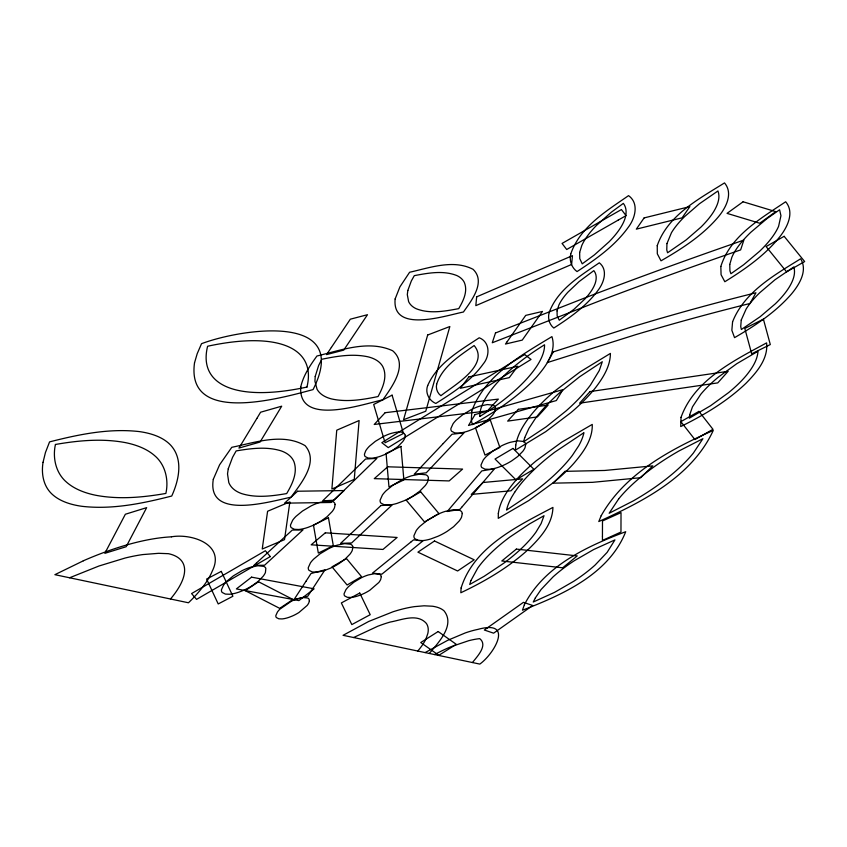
<?xml version="1.0" encoding="UTF-8"?>
<svg xmlns="http://www.w3.org/2000/svg" width="847" height="847" viewBox="0 0 847 847"><rect width="100%" height="100%" fill="white"/><g stroke="black" fill="none" stroke-linecap="round" stroke-linejoin="round"><path stroke-width="1.27" d="M223.597 584.991L221.459 589.713A23.43 8.512 -28.4 0 0 222.179 592.455L225.397 594.096L229.664 594.255A25.749 9.349 -28.4 0 0 239.161 592.053L243.46 590.359A24.171 8.777 -28.4 0 0 252.258 585.658L258.039 581.476L263.089 576.331A27.824 10.111 -28.4 0 0 265.418 572.551L265.842 568.369A23.388 8.491 -28.4 0 0 263.661 566.347L257.89 565.754L250.437 567.278A23.367 8.491 -28.4 0 0 242.009 570.698L233.38 575.844L226.943 581.127A26.681 9.688 -28.4 0 0 223.597 584.991M618.649 498.947L609.162 513.25L633.048 501.022A109.369 39.724 -28.4 0 0 693.418 453.007L702.894 438.704L679.008 450.943A109.369 39.724 -28.4 0 0 618.638 498.947M472.457 662.534C476.988 656.7 488.243 645.34 479.72 638.627A58.771 21.344 -28.4 0 0 468.687 640.703L451.282 646.61A67.178 24.404 -28.4 0 0 434.585 654.572M429.334 653.461C438.27 642.661 455.464 625.287 444.114 610.92A84.404 30.661 -28.4 0 0 432.372 606.219L424.072 605.796L414.638 606.611A83.165 30.206 -28.4 0 0 392.997 611.778L368.731 621.444L343.077 635.314L479.815 664.09C494.584 653.545 514.203 619.252 477.909 629.385A55.214 20.053 -28.4 0 0 465.31 632.91L447.735 640.3L425.12 652.582M353.601 637.526L377.698 626.282A70.523 25.611 -28.4 0 1 390.245 622.047C401.605 620.025 417.063 613.059 426.274 623.318A77.755 28.247 -28.4 0 1 427.82 633.524L425.999 638.786A74.292 26.988 -28.4 0 1 417.762 651.025M83.313 560.82L54.886 574.679L188.458 602.778A116.981 42.488 -28.4 0 0 212.237 571.185C225.662 544.505 192.015 533.271 171.454 536.797M69.602 577.77L98.983 565.997L125.112 558.035A128.469 46.67 -28.4 0 1 142.698 554.584L158.664 553.313L168.437 553.684A104.912 38.115 -28.4 0 1 170.459 599.041M83.313 560.788A154.853 56.251 -28.4 0 1 171.412 536.839M479.762 416.491A109.962 39.947 -28.4 0 1 544.536 344.793A109.962 39.947 -28.4 0 1 479.815 416.459M428.455 477.962L427.767 481.498A29.963 10.884 -28.4 0 1 425.258 485.585L419.763 491.175L413.474 495.717A26.183 9.508 -28.4 0 1 403.955 500.81L397.052 503.383A27.94 10.153 -28.4 0 1 389.006 505.034L384.39 504.854L380.917 503.086A25.442 9.243 -28.4 0 1 380.123 500.132L382.41 495.029A28.83 10.471 -28.4 0 1 386.031 490.826L393.029 485.087L402.389 479.508A25.442 9.243 -28.4 0 1 411.526 475.813L419.604 474.161L425.84 474.796A25.421 9.232 -28.4 0 1 428.201 476.977L428.455 477.962M462.282 513.504L461.594 517.041A29.963 10.884 -28.4 0 1 459.085 521.127L453.579 526.718L447.301 531.26A26.183 9.508 -28.4 0 1 437.783 536.352L430.879 538.925A27.94 10.153 -28.4 0 1 422.833 540.577L418.217 540.407L414.744 538.639A25.442 9.243 -28.4 0 1 413.95 535.675L416.237 530.571A28.83 10.471 -28.4 0 1 419.858 526.368L426.856 520.63L436.216 515.061A25.442 9.243 -28.4 0 1 445.353 511.355L453.431 509.703L459.667 510.349A25.421 9.232 -28.4 0 1 462.028 512.52L462.282 513.504M602.439 536.511L602.439 540.418L620.967 532.043L621.02 512.604L602.492 520.969L602.439 536.511M335.126 504.505L334.48 507.787A27.824 10.111 -28.4 0 1 332.151 511.556L327.101 516.702L321.32 520.884A24.171 8.777 -28.4 0 1 312.522 525.585L308.223 527.289A25.749 9.349 -28.4 0 1 298.726 529.491L294.46 529.322L291.241 527.681A23.43 8.512 -28.4 0 1 290.521 524.949L292.66 520.227A26.681 9.688 -28.4 0 1 296.005 516.352L302.443 511.069L311.071 505.934A23.367 8.491 -28.4 0 1 319.499 502.504L326.953 500.99L332.723 501.583A23.388 8.491 -28.4 0 1 334.904 503.594L335.126 504.505M352.903 547.151L352.257 550.423A27.824 10.111 -28.4 0 1 349.938 554.203L344.877 559.348L339.096 563.53A24.171 8.777 -28.4 0 1 330.298 568.231L326.01 569.925A25.749 9.349 -28.4 0 1 316.503 572.127L312.247 571.969L309.028 570.327A23.43 8.512 -28.4 0 1 308.297 567.585L310.436 562.863A26.681 9.688 -28.4 0 1 313.782 558.999L320.219 553.716L328.848 548.57A23.367 8.491 -28.4 0 1 337.275 545.15L344.729 543.626L350.51 544.229A23.388 8.491 -28.4 0 1 352.68 546.241L352.903 547.151M381.277 576.638L380.737 579.369A23.187 8.428 -28.4 0 1 378.8 582.514L369.768 590.285A20.148 7.316 -28.4 0 1 362.442 594.202L358.863 595.621A21.461 7.792 -28.4 0 1 350.944 597.453L347.386 597.326L344.708 595.949A19.523 7.094 -28.4 0 1 344.104 593.673L345.883 589.734A22.234 8.078 -28.4 0 1 348.668 586.505L354.035 582.111L361.235 577.823A19.47 7.072 -28.4 0 1 368.254 574.975L374.469 573.705L379.276 574.202A19.492 7.083 -28.4 0 1 381.086 575.875L381.277 576.638M495.506 408.085L494.86 411.356A27.824 10.111 -28.4 0 1 492.541 415.136L487.48 420.281L481.699 424.463A24.171 8.777 -28.4 0 1 472.901 429.164L468.613 430.858A25.749 9.349 -28.4 0 1 459.116 433.061L454.85 432.902L451.631 431.261A23.43 8.512 -28.4 0 1 450.9 428.518L453.039 423.796A26.681 9.688 -28.4 0 1 456.385 419.921L462.822 414.649L471.451 409.503A23.367 8.491 -28.4 0 1 479.878 406.084L487.343 404.559L493.113 405.152A23.388 8.491 -28.4 0 1 495.283 407.174L495.506 408.085M525.691 444.357L525.045 447.629A27.824 10.111 -28.4 0 1 522.715 451.409L517.665 456.554L511.884 460.736A24.171 8.777 -28.4 0 1 503.086 465.437L498.788 467.131A25.749 9.349 -28.4 0 1 489.291 469.333L485.024 469.174L481.805 467.533A23.43 8.512 -28.4 0 1 481.085 464.791L483.224 460.069A26.681 9.688 -28.4 0 1 486.57 456.205L493.007 450.922L501.636 445.776A23.367 8.491 -28.4 0 1 510.063 442.356L517.517 440.832L523.287 441.425A23.388 8.491 -28.4 0 1 525.468 443.447L525.691 444.357M405.332 435.294L404.728 438.312A25.696 9.338 -28.4 0 1 402.59 441.774L397.984 446.475L392.69 450.297A22.16 8.046 -28.4 0 1 384.633 454.606L380.695 456.162A23.6 8.576 -28.4 0 1 371.992 458.185L368.074 458.036L365.152 456.533A21.567 7.835 -28.4 0 1 364.506 454.013L365.724 450.816A24.563 8.925 -28.4 0 1 369.525 446.125L375.39 441.298L383.289 436.586A21.302 7.739 -28.4 0 1 391.007 433.442C395.295 432.436 403.236 429.778 405.332 435.294M498.343 513.367L498.258 518.343L528.782 500.556L554.182 482.028A114.239 41.492 -28.4 0 0 573.705 463.5C583.096 452.563 592.773 439.54 592.254 424.411L561.72 442.187L536.331 460.715A114.239 41.492 -28.4 0 0 516.797 479.254C508.316 489.037 500.132 500.185 498.343 513.367M461.117 587.966L460.821 592.762C484.929 581.307 508.316 567.659 528.136 549.618C539.804 538.29 552.509 524.632 552.932 507.406C517.591 526.103 473.844 546.887 461.117 587.966M515.759 445.056L515.431 450.138L545.68 431.695L571.016 412.542A127.696 46.384 -28.4 0 0 595.875 387.227C603.286 377.423 610.348 366.116 610.412 353.411L580.163 371.854L554.827 391.007A127.696 46.384 -28.4 0 0 529.978 416.322C523.478 424.855 517.57 434.32 515.759 445.056M729.765 264.444L729.934 270.871L730.908 273.729L743.655 264.751L759.6 251.284A93.001 33.785 -28.4 0 0 778.605 226.276L780.945 215.731L779.589 209.76L766.831 218.748L750.897 232.205A93.001 33.785 -28.4 0 0 731.882 257.223L729.765 264.444M315.222 376.428L314.925 381.203L317.053 389.228A117.627 42.731 -28.4 0 0 331.759 398.979C347.09 402.336 362.918 399.668 378.048 396.544C382.865 387.651 387.714 376.428 382.78 366.582A117.627 42.731 -28.4 0 0 368.064 356.831C352.744 353.474 336.905 356.142 321.786 359.266L318.641 365.459L315.222 376.428M557.051 310.86L557.157 315.92L559.264 320.208L573.98 309.293L585.203 298.684A68.205 24.775 -28.4 0 0 594.255 285.704C596.468 281.024 597.379 274.936 593.853 270.627L579.147 281.553L567.924 292.162A68.205 24.775 -28.4 0 0 558.861 305.132L557.051 310.86M579.655 252.438L579.761 258.621L582.228 263.841L594.319 254.958L609.046 241.84A87.22 31.688 -28.4 0 0 623.773 221.766C626.378 216.038 627.511 208.68 623.35 203.375L611.269 212.258L596.532 225.376A87.22 31.688 -28.4 0 0 581.815 245.45L579.655 252.438M720.839 266.477L721.072 274.714L724.82 281.733C745.074 269.177 765.137 255.265 780.076 236.419C787.392 227.091 794.73 212.364 785.667 201.766C760.691 218.515 730.262 236.006 720.839 266.477M43.038 462.346C41.355 472.721 42.943 484.061 50.111 492.16A212.915 77.342 -28.4 0 0 82.085 506.326C112.302 509.788 142.582 503.467 171.74 496.024C178.759 480.535 183.545 459.932 171.189 445.755A212.915 77.342 -28.4 0 0 139.215 431.578C108.998 428.127 78.718 434.447 49.56 441.89L45.431 452.563L43.038 462.346M354.575 475.411L354.258 479.37L331.886 489.026L336.746 430.191L359.107 420.536L354.575 475.411M300.749 386.899C297.996 426.973 363.151 403.966 382.886 399.805C391.917 386.91 408.836 364.506 392.659 350.764C368.572 339.711 341.087 350.235 316.937 356.005C310.108 365.417 303.364 375.38 300.749 386.899M476.66 296.842L475.823 305.651L571.619 264.455L572.456 255.656L476.66 296.842M657.24 245.641L657.314 253.804L661.009 260.823C681.793 248.849 702.481 235.551 718.15 217.107C725.752 208.129 733.544 193.55 724.513 182.91C698.955 198.939 667.637 215.329 657.24 245.641M436.66 384.146C435.665 388.445 437.296 393.114 440.916 395.708C453.23 385.777 490.381 365.057 474.129 345.534C459.688 355.782 442.42 366.412 436.66 384.146M395.136 298.949C391.769 333.771 445.988 315.465 463.425 312.014C471.345 300.738 486.231 281.945 473.081 269.314C453.283 259.108 429.863 267.758 409.609 272.258L399.9 286.889L395.136 298.949M666.949 243.597L666.769 249.929L667.563 252.777L686.091 239.966L700.882 227.165A84.912 30.841 -28.4 0 0 714.085 210.977C717.547 205.069 720.501 197.775 717.96 190.956L699.431 203.767L684.641 216.567A84.912 30.841 -28.4 0 0 671.438 232.756L666.949 243.597M570.762 253.962C569.163 260.474 571.545 267.62 577.029 271.58C595.97 259.235 615.007 245.789 628.336 227.197C635.134 218.357 639.326 203.28 628.548 195.636C606.357 211.051 579.899 227.028 570.762 253.962M681.02 417.391L680.723 426.56C704.143 415.009 726.938 401.457 745.921 383.352C756.456 372.585 768.367 359.075 766.599 342.887C733.862 360.663 694.339 380.007 681.02 417.391M689.765 414.575L689.31 418.196L710.569 405.724L728.579 392.627A86.648 31.477 -28.4 0 0 746.588 375.105C752.104 368.201 757.377 360.324 758.012 351.251L736.752 363.723L718.743 376.82A86.648 31.477 -28.4 0 0 700.734 394.342L692.475 406.846L689.765 414.575M55.436 444.474C52.408 458.036 55.902 473.388 66.913 482.483A263.332 95.658 -28.4 0 0 95.838 495.283C119.004 499.666 142.825 497.443 165.874 493.441C168.892 479.878 165.409 464.527 154.398 455.432A263.332 95.658 -28.4 0 0 125.462 442.632C102.296 438.248 78.485 440.461 55.436 444.474M194.514 362.855C185.853 425.67 281.829 397.857 313.051 389.599C352.648 311.188 240.283 329.007 201.533 343.691L197.192 353.718L194.514 362.855M407.831 290.479L407.301 294.618L408.614 301.596A96.473 35.045 -28.4 0 0 416.269 308.753C429.831 314.099 444.887 311.23 458.735 308.636C463.182 301.013 467.999 291.569 464.421 282.676A96.473 35.045 -28.4 0 0 456.766 275.529C443.203 270.182 428.148 273.041 414.299 275.646L411.314 280.992L407.831 290.479M262.581 546.506L262.242 549.025L284.507 539.655L289.875 501.879L267.599 511.26L262.581 546.506M471.811 411.06L471.313 420.387L472.435 424.633C495.611 411.621 518.258 396.809 536.426 377.201C545.839 366.328 556.828 351.844 551.926 336.619C521.17 355.317 484.77 375.327 471.811 411.06M228.245 468.836L227.515 473.886L228.796 482.546A123.323 44.796 -28.4 0 0 241.998 493.716C256.525 498.131 272.003 496.067 286.688 493.579C292.151 484.262 297.858 472.922 294.057 461.954A123.323 44.796 -28.4 0 0 280.855 450.784C266.329 446.369 250.839 448.434 236.154 450.922L232.554 457.338L228.245 468.836M549.121 312.67C547.617 318.186 549.248 324.422 553.811 328.043C570.147 317.53 586.505 306.021 598.13 290.193C603.975 282.623 608.199 269.854 599.316 262.803C580.068 275.963 557.453 289.663 549.121 312.67M741.241 320.028L740.733 326.55L741.369 329.494L760.172 316.704L775.301 303.84A85.918 31.212 -28.4 0 0 789.033 287.461C792.718 281.426 795.968 274.079 793.84 266.921L775.037 279.722L759.907 292.586A85.918 31.212 -28.4 0 0 746.175 308.964L741.241 320.028M213.306 479.275C206.414 520.799 270.733 501.308 291.072 497.189C300.812 483.542 319.435 461.975 305.079 445.638C282.76 432.605 255.169 442.547 231.782 447.311L219.606 464.781L213.306 479.275M732.581 321.807L731.85 330.266L734.55 337.646C755.249 325.661 775.651 312.225 791.437 294.025C799.208 284.687 807.964 270.786 800.659 258.78C774.687 274.915 744.322 291.908 732.581 321.807M309.356 600.936L308.89 602.63A20.688 7.517 -28.4 0 1 307.154 605.457L298.991 612.476A18.126 6.585 -28.4 0 1 292.395 616.002L289.166 617.272A19.312 7.02 -28.4 0 1 282.04 618.935L278.843 618.808L276.408 617.579A17.491 6.353 -28.4 0 1 275.847 615.536L277.445 612A19.894 7.231 -28.4 0 1 279.965 609.099L291.315 601.264A17.649 6.405 -28.4 0 1 297.646 598.702L303.237 597.558L307.546 597.993A17.628 6.405 -28.4 0 1 309.187 599.496L309.356 600.936M427.714 385.501C424.919 392.616 428.942 400.578 435.824 403.458C453.219 392.51 471.123 380.885 483.256 363.914C489.979 356.005 490.244 341.997 479.222 337.784C459.91 350.563 437.401 363.363 427.714 385.501M524.759 437.528L523.552 441.816L546.23 426.782L565.923 411.049A134.271 48.777 -28.4 0 0 590.486 385.014L599.274 370.531L602.291 361.733L579.623 376.767L559.92 392.5A134.271 48.777 -28.4 0 0 535.357 418.534L528.952 428.338L524.759 437.528M427.671 335.01L403.564 419.72L425.755 411.219L449.852 326.519L427.671 335.01M470.9 580.576L469.725 584.462L484.188 576.288L503.7 563.255A98.008 35.606 -28.4 0 0 536.035 532.022L541.106 523.605L544.028 515.707L529.566 523.88L510.053 536.913A98.008 35.606 -28.4 0 0 477.719 568.136L470.9 580.576M495.484 332.977L492.266 342.77L599.93 300.759A2353.559 854.93 -28.4 0 1 740.638 249.907L743.857 240.093A2345.068 851.849 -28.4 0 0 587.596 296.852L495.484 332.977M524.314 604.853L522.461 610.221C562.419 594.816 608.908 574.213 625.721 531.694C586.907 546.347 544.113 566.114 524.314 604.853M601.179 515.728L598.797 521.54C642.905 501.562 692.115 476.607 713.259 430.414C670.475 449.408 624.927 473.494 601.179 515.728M535.346 597.908L533.25 602.016L554.52 592.371L573.758 581.264A77.024 27.983 -28.4 0 0 595.134 565.013L607.13 552.371L614.933 539.899L593.662 549.544L574.425 560.65A77.024 27.983 -28.4 0 0 553.049 576.902L541.064 589.544L535.346 597.908M106.214 550.698L104.859 553.324L126.15 546.728L146.647 507.649L125.356 514.245L106.214 550.698M553.335 351.876L547.321 362.58L635.949 334.597A1478.015 536.892 -28.4 0 1 749.934 303.491L755.958 292.766A1457.2 529.333 -28.4 0 0 629.321 327.673L553.335 351.876M256.874 418.418L238.96 448.074L260.061 442.039L281.691 406.189L260.59 412.224L256.874 418.418M475.072 414.564L468.529 425.459L556.352 400.546L562.884 389.652L475.072 414.564M514.669 492.255L511.8 496.945A120.528 43.779 -28.4 0 0 506.58 510.074L535.706 490.625A124.361 45.177 -28.4 0 0 572.424 455.315L578.702 445.797A120.528 43.779 -28.4 0 0 583.922 432.679L554.796 452.129A124.361 45.177 -28.4 0 0 518.089 487.438L514.669 492.255M306.032 581.211L293.877 599.824L307.81 596.172L324.962 569.862L311.029 573.514L306.032 581.211M331.357 347.461L326.582 354.597L343.744 350.118L367.471 314.713L350.319 319.192L331.357 347.461M644.112 217.912L636.33 229.145L682.1 217.827L689.882 206.594L644.112 217.912M506.834 342.135L505.479 344.051L522.239 340.102L542.472 311.442L525.712 315.391L506.834 342.135M468.867 376.904L460.355 388.275L509.28 377.624L517.792 366.243L468.867 376.904M462.261 506.654L459.942 509.386L447.227 511.493L481.827 470.9L494.542 468.783L462.261 506.654M589.988 391.61L579.592 403.193L717.758 382.886L728.145 371.304L589.988 391.61M518.364 409.313L507.671 421.118L537.39 416.904L548.094 405.088L518.364 409.313M385.131 412.701L374.226 424.463L487.427 410.88L498.343 399.106L385.131 412.701M443.246 443.521L414.257 474.182L426.253 472.817L464.008 432.881L452.002 434.246L443.246 443.521M482.949 482.504L471.303 494.415L510.985 490.794L522.62 478.883L482.949 482.504M565.034 471.345L552.964 483.171L592.54 482.335L640.734 477.697L652.804 465.871L604.663 470.466L565.034 471.345M360.684 463.796L322.654 500.842L333.94 500.228L376.873 458.386L365.586 459.01L360.684 463.796M381.002 505.49L340.589 543.372L351.569 542.991L391.981 505.108L381.002 505.49M256.461 563.011L253.899 565.383L264.571 565.235L302.951 529.915L292.289 530.063L256.461 563.011M297.572 491.228L284.571 503.16L331.113 502.472L344.115 490.551L297.572 491.228M387.704 466.803L374.279 478.64L449.154 480.927L462.578 469.09L387.704 466.803M325.312 532.827L311.167 544.812L382.96 549.449L397.105 537.464L325.312 532.827M516.374 549.089L501.805 560.979L562.662 567.808L577.231 555.907L516.374 549.089M411.219 541.752L372.489 573.123L381.838 574.192L422.886 540.937L413.548 539.867L411.219 541.752M251.57 577.156L236.366 588.919L298.917 600.587L314.121 588.824L251.57 577.156M743.084 201.777L727.033 213.37L759.717 223.237L775.757 211.655L743.084 201.777M486.972 628.146L484.325 630.02L493.61 633.175L532.71 605.489L523.425 602.344L486.972 628.146M434.5 540.989L417.92 552.159L457.624 570.984L474.204 559.814L434.5 540.989M258.536 581.762L245.249 590.645L279.69 608.358L292.977 599.485L258.536 581.762M438.164 631.534L420.747 642.534L438.841 655.313L456.268 644.313L438.164 631.534M524.621 354.512L381.828 442.674L388.233 447.608L531.027 359.456L524.621 354.512M512.986 448.423L495.04 459.01L515.95 479.868L533.896 469.28L512.986 448.423M270.32 556.564L196.546 599.401L191.591 593.567L265.365 550.741L270.32 556.564M420.694 491.853L406.253 500.185L424.569 521.985L439.021 513.663L420.694 491.853M346.444 558.522L332.003 566.855L347.09 584.991L361.542 576.659L346.444 558.522M618.151 220.135L566.707 249.505L562.059 243.438L621.412 209.548L626.06 215.614L618.151 220.135M784.153 236.313L766.09 246.572L786.588 271.834L804.65 261.564L784.153 236.313M698.934 411.388L680.872 421.658L694.911 439.572L712.973 429.313L698.934 411.388M359.742 593.038L341.352 602.937L351.823 624.588L370.203 614.689L359.742 593.038M221.289 571.386L206.615 579.073L218.208 603.953L232.883 596.267L221.289 571.386M490.318 420.017L475.442 427.661L485.003 455.104L499.889 447.46L490.318 420.017M392.087 395.157L373.686 404.453L385.078 442.759L403.479 433.463L392.087 395.157M763.401 319.171L744.799 328.424L751.691 353.813L770.304 344.56L763.401 319.171M328.456 517.771L313.464 525.098L318.324 553.049L333.316 545.733L328.456 517.771M400.97 446.401L386.073 453.441L388.974 486.972L403.871 479.931L400.97 446.401M306.921 387.111A208.828 75.859 -28.4 0 0 207.61 346.243A208.828 75.859 -28.4 0 0 306.963 387.047"/></g></svg>
